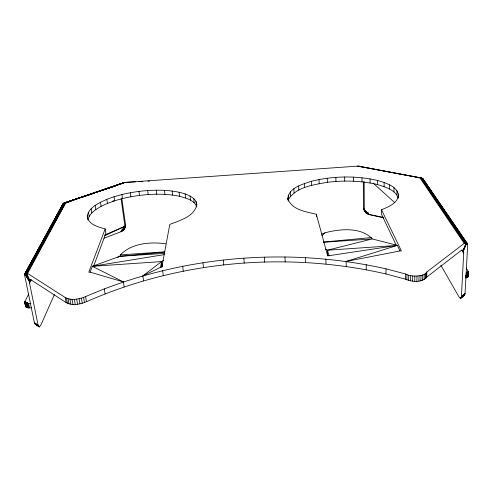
<?xml version="1.0" encoding="UTF-8"?>
<svg xmlns="http://www.w3.org/2000/svg" width="493" height="493" viewBox="0 0 493 493"><rect width="100%" height="100%" fill="white"/><g stroke="black" fill="none" stroke-linecap="round" stroke-linejoin="round"><path stroke-width="0.74" d="M377.527 180.456C385.994 182.965 399.934 186.878 398.356 198.248C395.337 189.682 385.298 187.057 377.515 184.592L377.527 180.456C355.854 175.459 332.966 175.97 311.403 181.295C302.412 184.339 287.721 187.882 287.826 199.708M398.418 193.928C398.794 202.974 388.385 206.85 381.496 209.765L381.477 214.245L396.329 245.409M384.102 186.644L384.127 182.472M440.822 265.16L459.082 297.076L460.647 298.339L461.417 296.503L463.691 253.229C464.301 250.999 461.756 249.452 460.179 251.239L426.685 277.152C421.706 283.062 411.84 281.916 405.369 279.143L385.976 273.96L386.013 268.839C286.371 246.395 179.353 255.836 85.603 296.601C79.336 299.22 71.54 300.841 65.242 297.532L27.583 273.43C25.846 271.803 23.837 273.843 24.761 275.778L34.337 322.496L35.015 323.919L39.2 326.902L40.734 325.368L54.403 294.531M389.649 189.09L389.686 184.893M393.969 191.888L394.018 187.648M39.2 326.902L38.103 325.232L29.531 283.025C28.594 281.035 30.702 279.093 32.415 280.739L66.173 302.628C72.44 305.974 80.236 304.354 86.478 301.704C179.809 260.631 286.679 251.177 385.976 273.96M396.914 194.969L396.976 190.692M405.369 279.143L405.468 273.954L386.013 268.839M406.867 279.845L406.965 274.644L405.468 273.954M408.605 280.425L408.715 275.217L406.965 274.644M410.54 280.874L410.651 275.655L408.715 275.217M412.604 281.17L412.721 275.944L410.651 275.655M414.736 281.306L414.86 276.08C418.982 275.944 424.393 275.84 426.846 271.957L464.203 243.388C465.805 241.613 468.245 243.289 467.66 245.452L465.047 293.378L464.622 294.9L460.647 298.339M466.144 268.174C468.529 270.306 470.254 277.115 465.953 278.089L465.595 275.223M416.862 281.275L416.998 276.049M418.927 281.078L419.068 275.852M420.862 280.727L421.01 275.507M422.6 280.234L422.754 275.008M424.091 279.605L424.251 274.385M425.293 278.865L425.453 273.652M426.168 278.04L426.328 272.839M426.685 277.152L426.846 271.957M120.354 256.329L120.409 254.893C131.656 243.098 150.328 241.712 165.666 243.758M468.344 271.748L468.103 276.567L468.35 272.13L468.097 276.185L466.31 273.221M363.489 182.028L363.637 208.182C363.785 210.647 366.022 212.471 368.296 213.019L368.216 214.301L383.874 217.968M288.183 201.212L288.325 195.012M143.537 280.813L142.865 275.864L160.49 267.342L161.593 261.567L163.528 260.44M121.765 198.124L125.518 224.679C125.518 227.593 123.903 230.669 121.044 231.692L104.023 238.23M125.542 225.35L124.932 227.612L125.542 225.35L122.886 228.53M125.012 227.125L124.68 228.327L125.321 226.41L124.31 229.035L125.012 227.125L123.232 230.323L123.737 228.758L124.809 227.47L123.817 229.707L124.322 228.142M467.376 243.536L422.84 178.608L421.86 178.084L358.195 166.098L124.711 182.459L63.973 203.054L62.925 203.954L46.823 233.996M125.518 224.679L125.019 226.232L121.044 231.692L125.043 226.909L121.13 198.815M196.812 206.912C194.316 200.016 185.873 198.081 179.538 196.276C166.369 193.552 152.775 193.835 139.476 195.407C126.263 197.225 113.063 200.312 101.096 206.357C95.704 209.488 89.406 213.222 87.982 219.798L87.292 215.558C89.664 206.715 99.272 202.876 106.808 199.351C119.848 194.242 133.732 191.617 147.66 190.532C160.2 189.817 173.055 190.051 185.128 193.885C190.095 195.776 196.263 198.624 196.88 204.613C194.273 216.686 179.803 220.439 169.789 224.426L161.84 267.249L160.49 267.342M93.849 265.622L105.835 233.312L105.163 228.906C98.717 227.181 91.026 225.27 87.705 218.855L87.292 215.558M105.163 228.906L88.777 272.253L90.127 272.161L123.373 281.904L124.113 286.901M90.127 272.161L92.339 266.319L119.879 256.274L120.409 254.893L164.761 251.843M462.976 250.758L466.347 242.655L463.161 250.943L466.766 242.815L463.315 251.165L462.471 249.883L463.549 251.726M27.429 302.536C22.844 307.484 27.762 308.476 31.7 307.706M28.711 293.976L24.749 301.913L25.846 306.96L24.767 302.289M29.531 283.025L31.299 279.636M30.27 279.611L29.555 280.973L24.884 273.479L29.426 281.54L30.492 279.513M29.42 282.236L30.837 279.525M25.377 273.646L24.65 274.989L25.383 273.646M35.551 254.832L37.733 250.795M38.46 249.452L39.187 248.108M39.915 246.765L40.642 245.422M41.369 244.078L43.187 240.72M43.914 239.376L46.095 235.34M27.583 273.43L65.698 202.783L125.653 182.348L135.643 181.818M62.629 204.49L24.656 274.293L63.32 203.498L124.711 182.459M58.722 212.489L59.456 211.146M70.881 201.212L62.925 203.954L24.779 273.72L29.426 281.54M25.365 272.986L63.973 203.054L123.805 182.669L65.088 202.771L26.339 272.888L29.666 280.739L25.365 272.986L29.555 280.973L25.02 273.276M288.528 199.227C296.755 186.65 313.782 184.869 327.358 182.287C344.04 180.302 361.141 180.598 377.515 184.592M121.044 231.692L122.332 229.763L123.737 228.758L122.56 230.872L123.065 229.307L121.82 231.334L122.332 229.763L121.561 230.12M468.202 272.5L466.199 273.633L466.637 277.873L466.883 273.424L467.21 277.602L467.456 273.153L467.654 277.288L467.9 272.845L467.956 276.943L468.177 271.366L466.378 272.623M461.417 296.503L465.047 293.378L461.331 297.131L464.887 294.278L461.004 298.025L464.622 294.9M321.874 235.814L325.053 232.788C339.622 228.912 361.086 226.731 372.209 238.92L397.358 245.409L399.989 250.943L401.357 250.851L381.496 209.765M461.189 297.643L464.887 294.278M460.061 298.247L463.161 295.578M460.37 298.364L464.264 295.215M142.865 275.864L161.593 261.567L162.179 266.368M465.534 277.491L467.931 275.797M117.698 257.438L119.688 256.335L164.773 252.139M104.867 235.629L125.019 226.232L104.769 234.988M321.658 234.163L325.053 232.788M83.181 196.984L94.034 193.25M104.886 189.515L117.186 185.282L98.976 191.426M122.196 183.341L63.973 203.054L25.809 272.857L64.386 202.906L26.339 272.888L29.802 280.535M63.32 203.498L93.88 193.151M62.925 203.954L70.906 201.249M346.222 266.436L346.141 261.432L397.358 245.409L394.332 245.157M325.534 249.107L327.494 250.204L372.209 238.92L323.568 242.26M346.141 261.432L399.989 250.943M123.373 281.904L92.339 266.319L164.194 254.634M357.228 166.116L421.86 178.084L465.873 242.63M287.758 198.291C291.289 209.969 306.196 211.737 316.364 214.276L327.648 255.898L397.358 245.409L327.494 250.204L327.746 255.497M112.367 201.144L114.622 200.805L114.031 196.756M323.55 242.038L371.346 237.583M92.339 266.319L161.593 261.567L161.994 266.898M30.868 303.361L26.992 303.491L24.94 302.634L26.166 307.262L25.26 302.936L26.622 307.515L25.722 303.183L27.201 307.706L26.302 303.368L27.891 307.823L26.992 303.491L28.662 307.878L27.768 303.54M119.688 256.335L164.816 253.353M138.718 181.652L142.557 181.449M147.937 181.159L149.478 181.079M412.721 275.944L414.86 276.08M358.195 166.098L422.378 178.3L466.353 242.815M383.197 217.284L368.949 214.517L363.994 209.704L365.646 212.649L368.216 214.301L367.562 212.803L367.501 213.999L366.854 212.501L366.823 213.617L366.182 212.119L366.2 213.161L365.56 211.67L365.646 212.649L364.53 210.597M359.138 166.178L360.858 166.622M35.015 323.919L39.508 326.877M34.337 322.496L38.103 325.232L34.528 323.1L38.768 326.656M373.152 183.113L394.665 202.598M422.84 178.608L467.561 244.078M421.287 177.973L465.349 242.747M420.689 177.961L464.788 243.006M420.067 178.059L464.203 243.388M462.416 250.499L463.679 252.422M461.59 250.019L463.691 253.229M423.228 179.008L423.888 180.629M363.766 209.087L364.629 211.189M368.296 213.019L368.949 214.517L364.272 209.661L363.637 208.182L364.327 210.264L364.124 181.707M327.494 250.204L329.01 255.805M66.487 298.234L67.424 303.337M65.242 297.532L66.173 302.628M69.944 299.146L70.869 304.261M68.077 298.776L69.002 303.885M72.046 299.331L72.964 304.452M74.314 299.319L75.226 304.44M76.674 299.122L77.58 304.243M81.388 298.166L82.276 303.287M79.059 298.733L79.958 303.854M83.594 297.452L84.476 302.566M85.603 296.601L86.478 301.704M88.463 212.156L89.141 216.359M104.257 288.812L105.064 293.859M91.137 208.742L91.797 212.908M95.186 205.415L95.833 209.55M100.467 202.259L101.096 206.357M106.808 199.351L107.425 203.424M121.925 194.532L122.498 198.568M130.3 192.732L130.848 196.756M138.946 191.389L139.476 195.407M147.66 190.532L148.165 194.544M162.672 270.669L163.275 275.587M156.232 190.181L156.719 194.199M164.459 190.347L164.933 194.378M172.149 191.025L172.599 195.068M182.724 266.319L183.267 271.212M179.095 192.215L179.538 196.276M185.128 193.885L185.559 197.976M190.064 196.011L190.489 200.133M193.755 198.543L194.174 202.703M202.968 262.8L203.455 267.674M196.06 201.434L196.479 205.624M223.36 260.107L223.785 264.969M243.85 258.233L244.22 263.102M264.39 257.186L264.704 262.066M284.942 256.97L285.194 261.869M290.402 191.808L290.593 195.986M293.89 188.77L294.075 192.917M298.653 185.96L298.826 190.076M305.45 257.599L305.642 262.522M304.551 183.451L304.705 187.55M311.403 181.295L311.545 185.374M316.364 214.276L316.438 216.507M319.039 179.544L319.156 183.606M325.867 259.078L326.002 264.038M327.253 178.226L327.358 182.287M335.862 177.375L335.949 181.436M344.662 177.012L344.724 181.073M353.432 177.141L353.481 181.214M361.973 177.763L361.998 181.855M366.213 264.679L366.237 269.733M370.077 178.879L370.083 182.989M62.383 205.766L61.662 207.115L62.383 205.766M65.088 202.771L26.936 273.079L65.698 202.783L65.088 202.771M28.6 303.515L24.878 301.513L25.778 305.833L29.494 307.854L28.6 303.515M25.667 306.615L24.749 301.913L25.667 306.615"/></g></svg>
